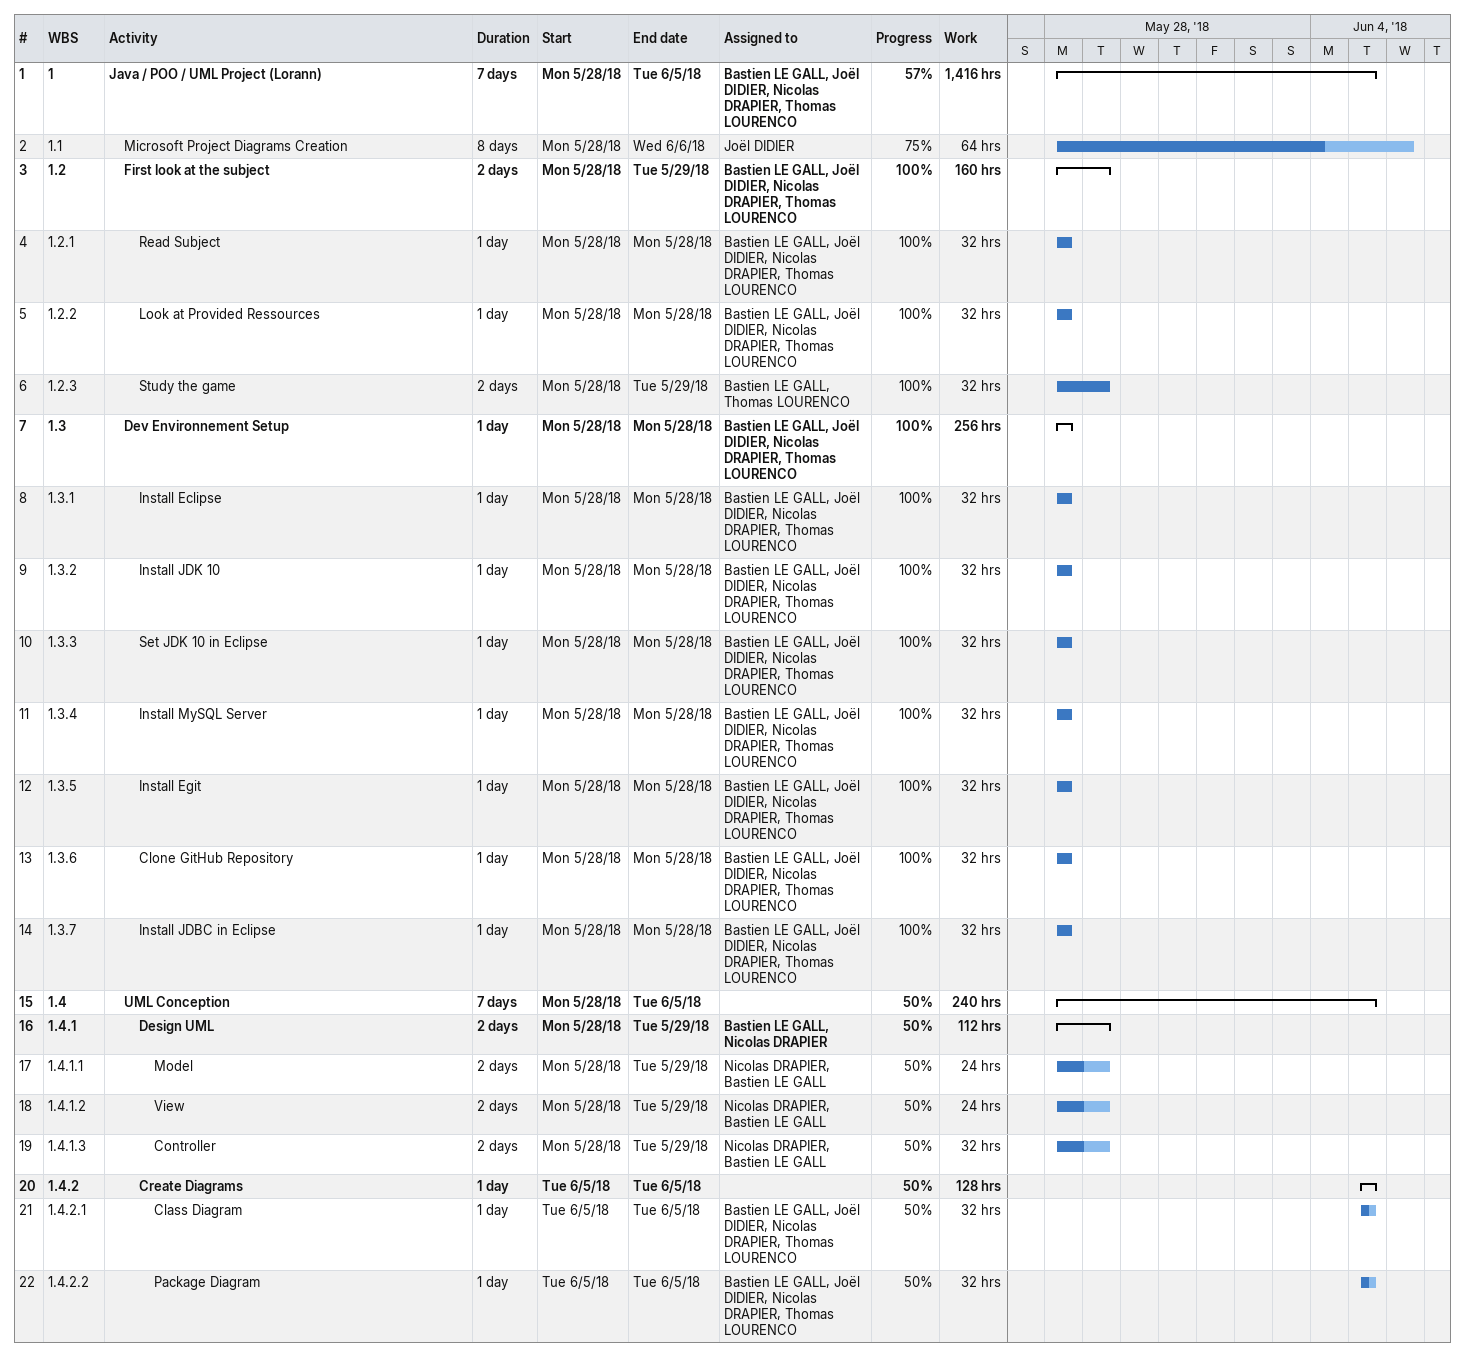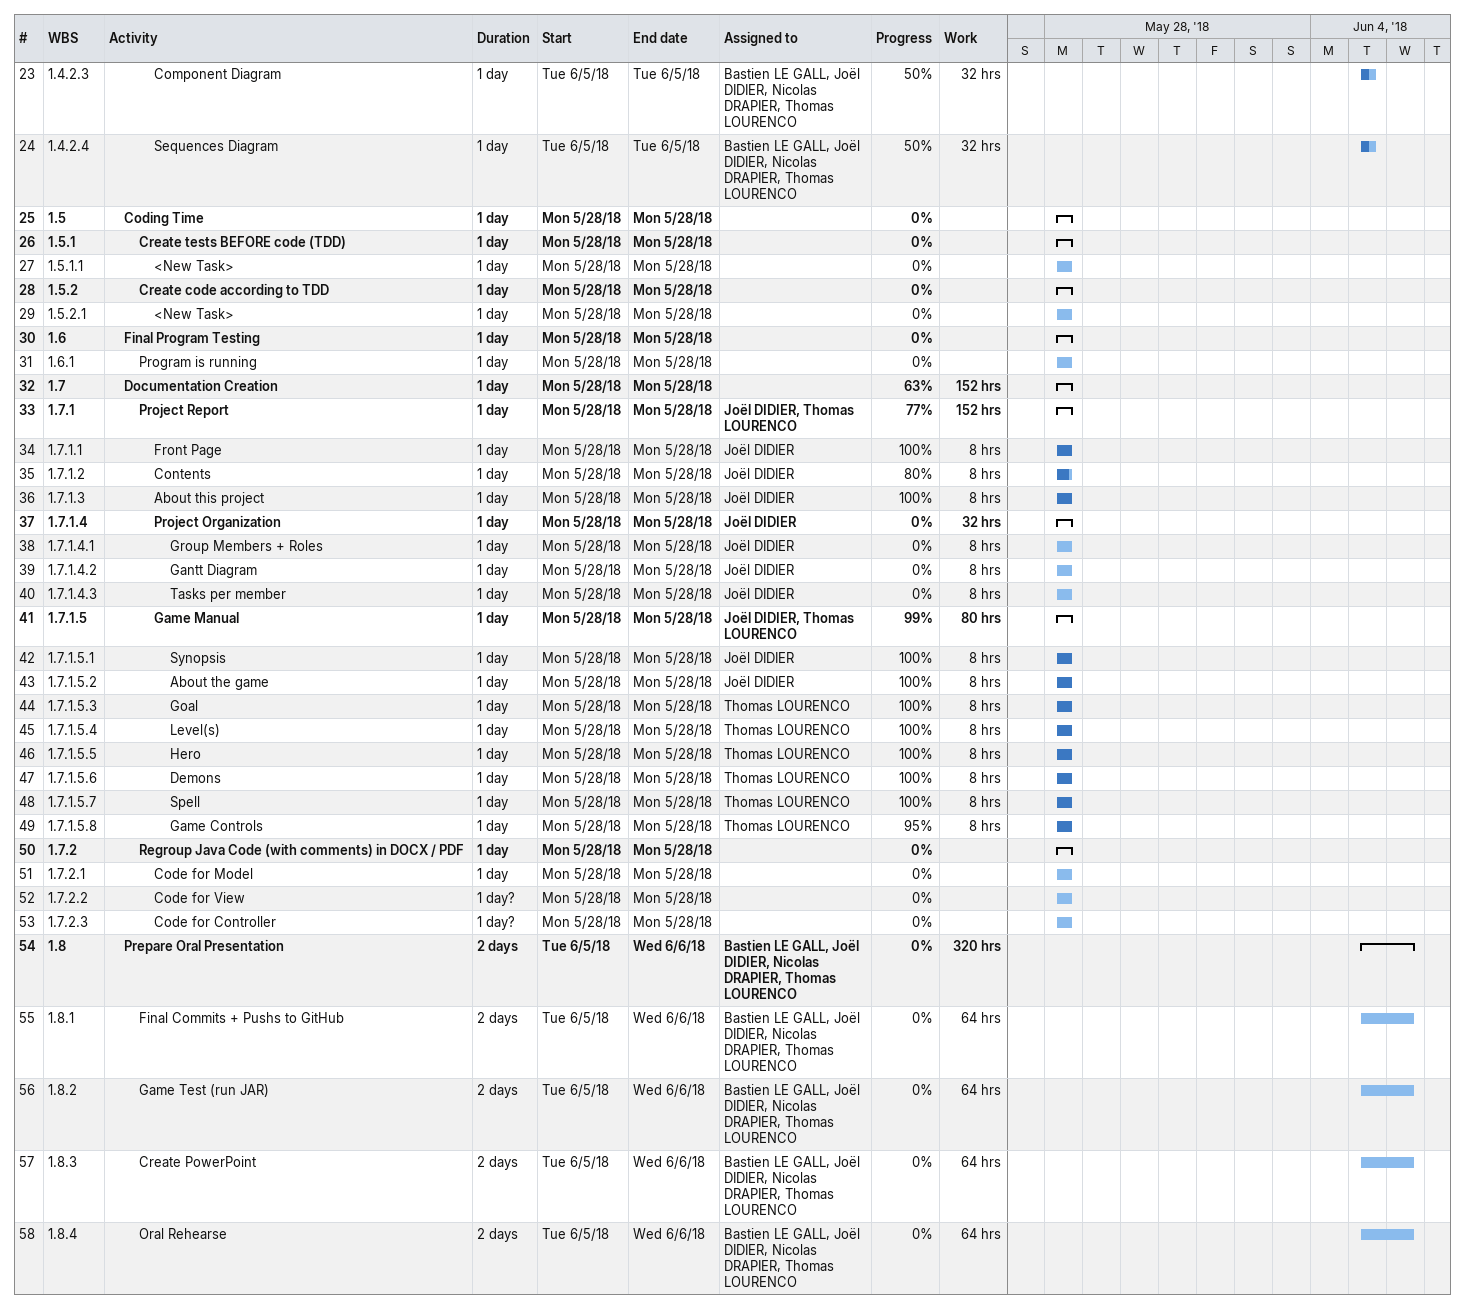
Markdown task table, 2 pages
| ID | WBS | Task | Duration | Start | Finish | Resources | % complete | Work (h) |
|---|---|---|---|---|---|---|---|---|
| 1 | 1 | **Java / POO / UML Project (Lorann)** | 7d | 2018-05-28 | 2018-06-05 | Bastien LE GALL, Joël DIDIER, Nicolas DRAPIER, Thomas LOURENCO | 57 | 1416 |
| 2 | 1.1 | Microsoft Project Diagrams Creation | 8d | 2018-05-28 | 2018-06-06 | Joël DIDIER | 75 | 64 |
| 3 | 1.2 | **First look at the subject** | 2d | 2018-05-28 | 2018-05-29 | Bastien LE GALL, Joël DIDIER, Nicolas DRAPIER, Thomas LOURENCO | 100 | 160 |
| 4 | 1.2.1 | Read Subject | 1d | 2018-05-28 | 2018-05-28 | Bastien LE GALL, Joël DIDIER, Nicolas DRAPIER, Thomas LOURENCO | 100 | 32 |
| 5 | 1.2.2 | Look at Provided Ressources | 1d | 2018-05-28 | 2018-05-28 | Bastien LE GALL, Joël DIDIER, Nicolas DRAPIER, Thomas LOURENCO | 100 | 32 |
| 6 | 1.2.3 | Study the game | 2d | 2018-05-28 | 2018-05-29 | Bastien LE GALL, Thomas LOURENCO | 100 | 32 |
| 7 | 1.3 | **Dev Environnement Setup** | 1d | 2018-05-28 | 2018-05-28 | Bastien LE GALL, Joël DIDIER, Nicolas DRAPIER, Thomas LOURENCO | 100 | 256 |
| 8 | 1.3.1 | Install Eclipse | 1d | 2018-05-28 | 2018-05-28 | Bastien LE GALL, Joël DIDIER, Nicolas DRAPIER, Thomas LOURENCO | 100 | 32 |
| 9 | 1.3.2 | Install JDK 10 | 1d | 2018-05-28 | 2018-05-28 | Bastien LE GALL, Joël DIDIER, Nicolas DRAPIER, Thomas LOURENCO | 100 | 32 |
| 10 | 1.3.3 | Set JDK 10 in Eclipse | 1d | 2018-05-28 | 2018-05-28 | Bastien LE GALL, Joël DIDIER, Nicolas DRAPIER, Thomas LOURENCO | 100 | 32 |
| 11 | 1.3.4 | Install MySQL Server | 1d | 2018-05-28 | 2018-05-28 | Bastien LE GALL, Joël DIDIER, Nicolas DRAPIER, Thomas LOURENCO | 100 | 32 |
| 12 | 1.3.5 | Install Egit | 1d | 2018-05-28 | 2018-05-28 | Bastien LE GALL, Joël DIDIER, Nicolas DRAPIER, Thomas LOURENCO | 100 | 32 |
| 13 | 1.3.6 | Clone GitHub Repository | 1d | 2018-05-28 | 2018-05-28 | Bastien LE GALL, Joël DIDIER, Nicolas DRAPIER, Thomas LOURENCO | 100 | 32 |
| 14 | 1.3.7 | Install JDBC in Eclipse | 1d | 2018-05-28 | 2018-05-28 | Bastien LE GALL, Joël DIDIER, Nicolas DRAPIER, Thomas LOURENCO | 100 | 32 |
| 15 | 1.4 | **UML Conception** | 7d | 2018-05-28 | 2018-06-05 |  | 50 | 240 |
| 16 | 1.4.1 | **Design UML** | 2d | 2018-05-28 | 2018-05-29 | Bastien LE GALL, Nicolas DRAPIER | 50 | 112 |
| 17 | 1.4.1.1 | Model | 2d | 2018-05-28 | 2018-05-29 | Nicolas DRAPIER, Bastien LE GALL | 50 | 24 |
| 18 | 1.4.1.2 | View | 2d | 2018-05-28 | 2018-05-29 | Nicolas DRAPIER, Bastien LE GALL | 50 | 24 |
| 19 | 1.4.1.3 | Controller | 2d | 2018-05-28 | 2018-05-29 | Nicolas DRAPIER, Bastien LE GALL | 50 | 32 |
| 20 | 1.4.2 | **Create Diagrams** | 1d | 2018-06-05 | 2018-06-05 |  | 50 | 128 |
| 21 | 1.4.2.1 | Class Diagram | 1d | 2018-06-05 | 2018-06-05 | Bastien LE GALL, Joël DIDIER, Nicolas DRAPIER, Thomas LOURENCO | 50 | 32 |
| 22 | 1.4.2.2 | Package Diagram | 1d | 2018-06-05 | 2018-06-05 | Bastien LE GALL, Joël DIDIER, Nicolas DRAPIER, Thomas LOURENCO | 50 | 32 |
| 23 | 1.4.2.3 | Component Diagram | 1d | 2018-06-05 | 2018-06-05 | Bastien LE GALL, Joël DIDIER, Nicolas DRAPIER, Thomas LOURENCO | 50 | 32 |
| 24 | 1.4.2.4 | Sequences Diagram | 1d | 2018-06-05 | 2018-06-05 | Bastien LE GALL, Joël DIDIER, Nicolas DRAPIER, Thomas LOURENCO | 50 | 32 |
| 25 | 1.5 | **Coding Time** | 1d | 2018-05-28 | 2018-05-28 |  | 0 |  |
| 26 | 1.5.1 | **Create tests BEFORE code (TDD)** | 1d | 2018-05-28 | 2018-05-28 |  | 0 |  |
| 27 | 1.5.1.1 | <New Task> | 1d | 2018-05-28 | 2018-05-28 |  | 0 |  |
| 28 | 1.5.2 | **Create code according to TDD** | 1d | 2018-05-28 | 2018-05-28 |  | 0 |  |
| 29 | 1.5.2.1 | <New Task> | 1d | 2018-05-28 | 2018-05-28 |  | 0 |  |
| 30 | 1.6 | **Final Program Testing** | 1d | 2018-05-28 | 2018-05-28 |  | 0 |  |
| 31 | 1.6.1 | Program is running | 1d | 2018-05-28 | 2018-05-28 |  | 0 |  |
| 32 | 1.7 | **Documentation Creation** | 1d | 2018-05-28 | 2018-05-28 |  | 63 | 152 |
| 33 | 1.7.1 | **Project Report** | 1d | 2018-05-28 | 2018-05-28 | Joël DIDIER, Thomas LOURENCO | 77 | 152 |
| 34 | 1.7.1.1 | Front Page | 1d | 2018-05-28 | 2018-05-28 | Joël DIDIER | 100 | 8 |
| 35 | 1.7.1.2 | Contents | 1d | 2018-05-28 | 2018-05-28 | Joël DIDIER | 80 | 8 |
| 36 | 1.7.1.3 | About this project | 1d | 2018-05-28 | 2018-05-28 | Joël DIDIER | 100 | 8 |
| 37 | 1.7.1.4 | **Project Organization** | 1d | 2018-05-28 | 2018-05-28 | Joël DIDIER | 0 | 32 |
| 38 | 1.7.1.4.1 | Group Members + Roles | 1d | 2018-05-28 | 2018-05-28 | Joël DIDIER | 0 | 8 |
| 39 | 1.7.1.4.2 | Gantt Diagram | 1d | 2018-05-28 | 2018-05-28 | Joël DIDIER | 0 | 8 |
| 40 | 1.7.1.4.3 | Tasks per member | 1d | 2018-05-28 | 2018-05-28 | Joël DIDIER | 0 | 8 |
| 41 | 1.7.1.5 | **Game Manual** | 1d | 2018-05-28 | 2018-05-28 | Joël DIDIER, Thomas LOURENCO | 99 | 80 |
| 42 | 1.7.1.5.1 | Synopsis | 1d | 2018-05-28 | 2018-05-28 | Joël DIDIER | 100 | 8 |
| 43 | 1.7.1.5.2 | About the game | 1d | 2018-05-28 | 2018-05-28 | Joël DIDIER | 100 | 8 |
| 44 | 1.7.1.5.3 | Goal | 1d | 2018-05-28 | 2018-05-28 | Thomas LOURENCO | 100 | 8 |
| 45 | 1.7.1.5.4 | Level(s) | 1d | 2018-05-28 | 2018-05-28 | Thomas LOURENCO | 100 | 8 |
| 46 | 1.7.1.5.5 | Hero | 1d | 2018-05-28 | 2018-05-28 | Thomas LOURENCO | 100 | 8 |
| 47 | 1.7.1.5.6 | Demons | 1d | 2018-05-28 | 2018-05-28 | Thomas LOURENCO | 100 | 8 |
| 48 | 1.7.1.5.7 | Spell | 1d | 2018-05-28 | 2018-05-28 | Thomas LOURENCO | 100 | 8 |
| 49 | 1.7.1.5.8 | Game Controls | 1d | 2018-05-28 | 2018-05-28 | Thomas LOURENCO | 95 | 8 |
| 50 | 1.7.2 | **Regroup Java Code (with comments) in DOCX / PDF** | 1d | 2018-05-28 | 2018-05-28 |  | 0 |  |
| 51 | 1.7.2.1 | Code for Model | 1d | 2018-05-28 | 2018-05-28 |  | 0 |  |
| 52 | 1.7.2.2 | Code for View | 1d? | 2018-05-28 | 2018-05-28 |  | 0 |  |
| 53 | 1.7.2.3 | Code for Controller | 1d? | 2018-05-28 | 2018-05-28 |  | 0 |  |
| 54 | 1.8 | **Prepare Oral Presentation** | 2d | 2018-06-05 | 2018-06-06 | Bastien LE GALL, Joël DIDIER, Nicolas DRAPIER, Thomas LOURENCO | 0 | 320 |
| 55 | 1.8.1 | Final Commits + Pushs to GitHub | 2d | 2018-06-05 | 2018-06-06 | Bastien LE GALL, Joël DIDIER, Nicolas DRAPIER, Thomas LOURENCO | 0 | 64 |
| 56 | 1.8.2 | Game Test (run JAR) | 2d | 2018-06-05 | 2018-06-06 | Bastien LE GALL, Joël DIDIER, Nicolas DRAPIER, Thomas LOURENCO | 0 | 64 |
| 57 | 1.8.3 | Create PowerPoint | 2d | 2018-06-05 | 2018-06-06 | Bastien LE GALL, Joël DIDIER, Nicolas DRAPIER, Thomas LOURENCO | 0 | 64 |
| 58 | 1.8.4 | Oral Rehearse | 2d | 2018-06-05 | 2018-06-06 | Bastien LE GALL, Joël DIDIER, Nicolas DRAPIER, Thomas LOURENCO | 0 | 64 |
